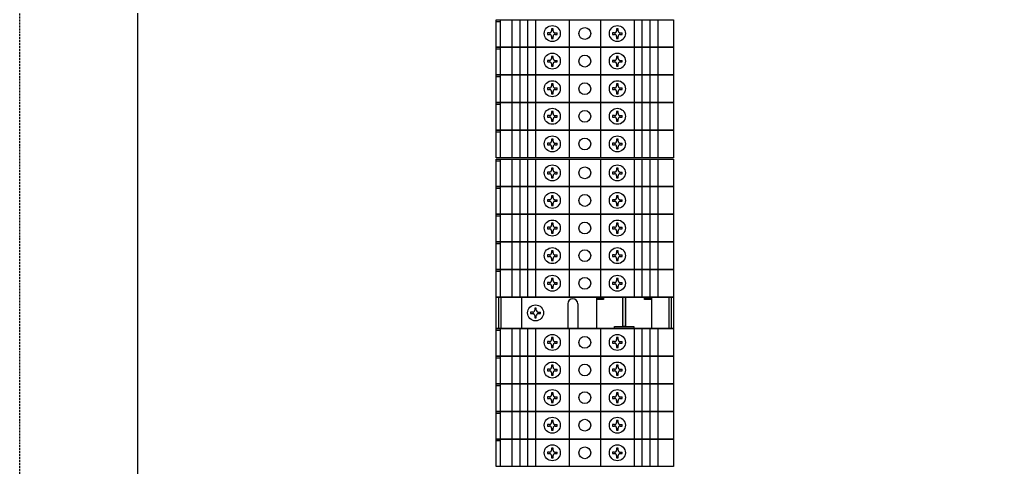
# Model space of a CAD drawing. Extents: x 310573 to 311073, y 364953 to 365753.
# Drawn here: x 310572.5 to 310822.5, y 365151.2 to 365264.8 of the extents above; entities that cross this region are included whole.
import ezdxf

# ---------------------------------------------------------------- set-up
doc = ezdxf.new("R2010")
doc.units = 0
doc.header["$MEASUREMENT"] = 0
doc.linetypes.add('ACAD_ISO02W100', pattern=[15, 12, -3])
doc.linetypes.add('DASHED', pattern=[0.75, 0.5, -0.25])
for name, color, linetype in [('Layer1', 7, 'Continuous'), ('布置图', 30, 'Continuous'), ('文字', 3, 'Continuous')]:
    doc.layers.add(name, color=color, linetype=linetype)

# ---------------------------------------------------------------- blocks, each defined once
blk = doc.blocks.new('1424101341d2bc8cda-78e3-4b5b-88df-e0c53bc6df05')
for points in [[(4.73, -17.35), (4.73, -16.75), (2.98, -16.75), (2.98, -17.35)], [(9.59, -24.2), (10.25, -24.2), (10.25, -16.75), (9.59, -16.75)], [(15.12, -16.75), (15.12, -17.35), (16.87, -17.35), (16.87, -16.75)], [(7.47, -24.2), (7.47, -24.75), (12.38, -24.75), (12.38, -24.2)]]:
    blk.add_hatch(color=7).paths.add_polyline_path(points)
at = {"color": 1}
for p, q in [((-21.53, 53.1), (-22.53, 53.1)), ((-21.53, 53.6), (-21.53, 46.6)), ((-18.53, 53.6), (-18.53, 46.6)), ((-16.53, 53.6), (-16.53, 46.6)), ((-14.53, 53.6), (-14.53, 46.6)), ((-12.53, 53.6), (-12.53, 46.6)), ((-4.03, 53.6), (-4.03, 46.6)), ((3.97, 53.6), (3.97, 46.6)), ((12.47, 53.6), (12.47, 46.6)), ((14.47, 53.6), (14.47, 46.6)), ((16.47, 53.6), (16.47, 46.6)), ((18.47, 53.6), (18.47, 46.6)), ((-21.53, 17.76), (-22.53, 17.76)), ((-21.53, 18.26), (-21.53, 11.26)), ((-18.53, 18.26), (-18.53, 11.26)), ((-16.53, 18.26), (-16.53, 11.26)), ((-14.53, 18.26), (-14.53, 11.26)), ((-12.53, 18.26), (-12.53, 11.26)), ((-4.03, 18.26), (-4.03, 11.26)), ((3.97, 18.26), (3.97, 11.26)), ((12.47, 18.26), (12.47, 11.26)), ((14.47, 18.26), (14.47, 11.26)), ((16.47, 18.26), (16.47, 11.26)), ((18.47, 18.26), (18.47, 11.26)), ((-21.53, -24.75), (-21.53, -31.75)), ((-18.53, -24.75), (-18.53, -31.75)), ((-16.53, -24.75), (-16.53, -31.75)), ((-14.53, -24.75), (-14.53, -31.75)), ((-12.53, -24.75), (-12.53, -31.75)), ((-4.03, -24.75), (-4.03, -31.75)), ((3.97, -24.75), (3.97, -31.75)), ((12.47, -24.75), (12.47, -31.75)), ((14.47, -24.75), (14.47, -31.75)), ((16.47, -24.75), (16.47, -31.75)), ((18.47, -24.75), (18.47, -31.75)), ((-21.53, -25.25), (-22.53, -25.25))]:
    blk.add_line(p, q, dxfattribs=at)
at = {"color": 7}
for p, q in [((-21.53, 46.1), (-22.53, 46.1)), ((-21.53, 46.6), (-21.53, 39.6)), ((-18.53, 46.6), (-18.53, 39.6)), ((-16.53, 46.6), (-16.53, 39.6)), ((-14.53, 46.6), (-14.53, 39.6)), ((-12.53, 46.6), (-12.53, 39.6)), ((-4.03, 46.6), (-4.03, 39.6)), ((3.97, 46.6), (3.97, 39.6)), ((12.47, 46.6), (12.47, 39.6)), ((14.47, 46.6), (14.47, 39.6)), ((16.47, 46.6), (16.47, 39.6)), ((18.47, 46.6), (18.47, 39.6)), ((-21.53, 32.6), (-21.53, 25.6)), ((-18.53, 32.6), (-18.53, 25.6)), ((-16.53, 32.6), (-16.53, 25.6)), ((-14.53, 32.6), (-14.53, 25.6)), ((-12.53, 32.6), (-12.53, 25.6)), ((-4.03, 32.6), (-4.03, 25.6)), ((3.97, 32.6), (3.97, 25.6)), ((12.47, 32.6), (12.47, 25.6)), ((14.47, 32.6), (14.47, 25.6)), ((16.47, 32.6), (16.47, 25.6)), ((18.47, 32.6), (18.47, 25.6)), ((-21.53, 32.1), (-22.53, 32.1)), ((-21.53, 10.76), (-22.53, 10.76)), ((-21.53, 11.26), (-21.53, 4.26)), ((-18.53, 11.26), (-18.53, 4.26)), ((-16.53, 11.26), (-16.53, 4.26)), ((-14.53, 11.26), (-14.53, 4.26)), ((-12.53, 11.26), (-12.53, 4.26)), ((-4.03, 11.26), (-4.03, 4.26)), ((3.97, 11.26), (3.97, 4.26)), ((12.47, 11.26), (12.47, 4.26)), ((14.47, 11.26), (14.47, 4.26)), ((16.47, 11.26), (16.47, 4.26)), ((18.47, 11.26), (18.47, 4.26)), ((-21.53, -3.24), (-22.53, -3.24)), ((-21.53, -2.74), (-21.53, -9.74)), ((-18.53, -2.74), (-18.53, -9.74)), ((-16.53, -2.74), (-16.53, -9.74)), ((-14.53, -2.74), (-14.53, -9.74)), ((-12.53, -2.74), (-12.53, -9.74)), ((-4.03, -2.74), (-4.03, -9.74)), ((3.97, -2.74), (3.97, -9.74)), ((12.47, -2.74), (12.47, -9.74)), ((14.47, -2.74), (14.47, -9.74)), ((16.47, -2.74), (16.47, -9.74)), ((18.47, -2.74), (18.47, -9.74)), ((-21.53, -32.25), (-22.53, -32.25)), ((-21.53, -31.75), (-21.53, -38.75)), ((-18.53, -31.75), (-18.53, -38.75)), ((-16.53, -31.75), (-16.53, -38.75)), ((-14.53, -31.75), (-14.53, -38.75)), ((-12.53, -31.75), (-12.53, -38.75)), ((-4.03, -31.75), (-4.03, -38.75)), ((3.97, -31.75), (3.97, -38.75)), ((12.47, -31.75), (12.47, -38.75)), ((14.47, -31.75), (14.47, -38.75)), ((16.47, -31.75), (16.47, -38.75)), ((18.47, -31.75), (18.47, -38.75)), ((-21.53, -46.25), (-22.53, -46.25)), ((-21.53, -45.75), (-21.53, -52.75)), ((-18.53, -45.75), (-18.53, -52.75)), ((-16.53, -45.75), (-16.53, -52.75)), ((-14.53, -45.75), (-14.53, -52.75)), ((-12.53, -45.75), (-12.53, -52.75)), ((-4.03, -45.75), (-4.03, -52.75)), ((3.97, -45.75), (3.97, -52.75)), ((12.47, -45.75), (12.47, -52.75)), ((14.47, -45.75), (14.47, -52.75)), ((16.47, -45.75), (16.47, -52.75)), ((18.47, -45.75), (18.47, -52.75))]:
    blk.add_line(p, q, dxfattribs=at)
at = {"color": 4}
for p, q in [((-21.53, 39.1), (-22.53, 39.1)), ((-21.53, 39.6), (-21.53, 32.6)), ((-18.53, 39.6), (-18.53, 32.6)), ((-16.53, 39.6), (-16.53, 32.6)), ((-14.53, 39.6), (-14.53, 32.6)), ((-12.53, 39.6), (-12.53, 32.6)), ((-4.03, 39.6), (-4.03, 32.6)), ((3.97, 39.6), (3.97, 32.6)), ((12.47, 39.6), (12.47, 32.6)), ((14.47, 39.6), (14.47, 32.6)), ((16.47, 39.6), (16.47, 32.6)), ((18.47, 39.6), (18.47, 32.6)), ((-21.53, 3.76), (-22.53, 3.76)), ((-21.53, 4.26), (-21.53, -2.74)), ((-18.53, 4.26), (-18.53, -2.74)), ((-16.53, 4.26), (-16.53, -2.74)), ((-14.53, 4.26), (-14.53, -2.74)), ((-12.53, 4.26), (-12.53, -2.74)), ((-4.03, 4.26), (-4.03, -2.74)), ((3.97, 4.26), (3.97, -2.74)), ((12.47, 4.26), (12.47, -2.74)), ((14.47, 4.26), (14.47, -2.74)), ((16.47, 4.26), (16.47, -2.74)), ((18.47, 4.26), (18.47, -2.74)), ((-21.53, -39.25), (-22.53, -39.25)), ((-21.53, -38.75), (-21.53, -45.75)), ((-18.53, -38.75), (-18.53, -45.75)), ((-16.53, -38.75), (-16.53, -45.75)), ((-14.53, -38.75), (-14.53, -45.75)), ((-12.53, -38.75), (-12.53, -45.75)), ((-4.03, -38.75), (-4.03, -45.75)), ((3.97, -38.75), (3.97, -45.75)), ((12.47, -38.75), (12.47, -45.75)), ((14.47, -38.75), (14.47, -45.75)), ((16.47, -38.75), (16.47, -45.75)), ((18.47, -38.75), (18.47, -45.75))]:
    blk.add_line(p, q, dxfattribs=at)
at = {"color": 3}
for p, q in [((-21.53, 25.1), (-22.53, 25.1)), ((-21.53, 25.6), (-21.53, 18.59)), ((-18.53, 25.6), (-18.53, 18.59)), ((-16.53, 25.6), (-16.53, 18.59)), ((-14.53, 25.6), (-14.53, 18.59)), ((-12.53, 25.6), (-12.53, 18.59)), ((-4.03, 25.6), (-4.03, 18.59)), ((3.97, 25.6), (3.97, 18.59)), ((12.47, 25.6), (12.47, 18.59)), ((14.47, 25.6), (14.47, 18.59)), ((16.47, 25.6), (16.47, 18.59)), ((18.47, 25.6), (18.47, 18.59)), ((-21.53, -9.74), (-21.53, -16.75)), ((-18.53, -9.74), (-18.53, -16.75)), ((-16.53, -9.74), (-16.53, -16.75)), ((-14.53, -9.74), (-14.53, -16.75)), ((-12.53, -9.74), (-12.53, -16.75)), ((-4.03, -9.74), (-4.03, -16.75)), ((3.97, -9.74), (3.97, -16.75)), ((12.47, -9.74), (12.47, -16.75)), ((14.47, -9.74), (14.47, -16.75)), ((16.47, -9.74), (16.47, -16.75)), ((18.47, -9.74), (18.47, -16.75)), ((-21.53, -10.24), (-22.53, -10.24)), ((-21.53, -53.25), (-22.53, -53.25)), ((-21.53, -52.75), (-21.53, -59.75)), ((-18.53, -52.75), (-18.53, -59.75)), ((-16.53, -52.75), (-16.53, -59.75)), ((-14.53, -52.75), (-14.53, -59.75)), ((-12.53, -52.75), (-12.53, -59.75)), ((-4.03, -52.75), (-4.03, -59.75)), ((3.97, -52.75), (3.97, -59.75)), ((12.47, -52.75), (12.47, -59.75)), ((14.47, -52.75), (14.47, -59.75)), ((16.47, -52.75), (16.47, -59.75)), ((18.47, -52.75), (18.47, -59.75))]:
    blk.add_line(p, q, dxfattribs=at)
at = {"color": 0}
for p, q in [((-21.94, -16.75), (-21.94, -24.75)), ((-21.34, -16.75), (-21.34, -24.75)), ((-16.05, -16.75), (-16.05, -24.75)), ((21.3, -16.75), (21.3, -24.75)), ((21.89, -16.75), (21.89, -24.75)), ((-4.38, -18.45), (-4.38, -24.75)), ((-1.81, -18.45), (-1.81, -24.75))]:
    blk.add_line(p, q, dxfattribs=at)
at = {"color": 1}
for points in [[(22.47, 53.6), (22.47, 46.6), (-22.53, 46.6), (-22.53, 53.6)], [(22.47, 18.26), (22.47, 11.26), (-22.53, 11.26), (-22.53, 18.26)], [(22.47, -24.75), (22.47, -31.75), (-22.53, -31.75), (-22.53, -24.75)]]:
    blk.add_lwpolyline(points, close=True, dxfattribs=at)
at = {"color": 7}
for points in [[(22.47, 46.6), (22.47, 39.6), (-22.53, 39.6), (-22.53, 46.6)], [(22.47, 32.6), (22.47, 25.6), (-22.53, 25.6), (-22.53, 32.6)], [(22.47, 11.26), (22.47, 4.26), (-22.53, 4.26), (-22.53, 11.26)], [(22.47, -2.74), (22.47, -9.74), (-22.53, -9.74), (-22.53, -2.74)], [(22.47, -31.75), (22.47, -38.75), (-22.53, -38.75), (-22.53, -31.75)], [(22.47, -45.75), (22.47, -52.75), (-22.53, -52.75), (-22.53, -45.75)]]:
    blk.add_lwpolyline(points, close=True, dxfattribs=at)
at = {"color": 4}
for points in [[(22.47, 39.6), (22.47, 32.6), (-22.53, 32.6), (-22.53, 39.6)], [(22.47, 4.26), (22.47, -2.74), (-22.53, -2.74), (-22.53, 4.26)], [(22.47, -38.75), (22.47, -45.75), (-22.53, -45.75), (-22.53, -38.75)]]:
    blk.add_lwpolyline(points, close=True, dxfattribs=at)
at = {"color": 3}
for points in [[(22.47, 25.6), (22.47, 18.59), (-22.53, 18.59), (-22.53, 25.6)], [(22.47, -9.74), (22.47, -16.75), (-22.53, -16.75), (-22.53, -9.74)], [(22.47, -52.75), (22.47, -59.75), (-22.53, -59.75), (-22.53, -52.75)]]:
    blk.add_lwpolyline(points, close=True, dxfattribs=at)
at = {"color": 0}
for points in [[(22.47, -16.75), (22.47, -24.75), (-22.53, -24.75), (-22.53, -16.75)], [(16.87, -16.75), (16.87, -24.75), (2.98, -24.75), (2.98, -16.75)], [(4.73, -16.75), (4.73, -17.35), (2.98, -17.35), (2.98, -16.75)], [(10.25, -16.75), (10.25, -24.2), (9.59, -24.2), (9.59, -16.75)], [(16.87, -16.75), (16.87, -17.35), (15.12, -17.35), (15.12, -16.75)], [(12.38, -24.2), (12.38, -24.75), (7.47, -24.75), (7.47, -24.2)]]:
    blk.add_lwpolyline(points, close=True, dxfattribs=at)
at = {"color": 1}
for centre in [(-0.03, 50.1), (-0.03, 14.76), (-0.03, -28.25)]:
    blk.add_circle(centre, 1.5, dxfattribs=at)
at = {"color": 7}
for centre in [(-0.03, 43.1), (-0.03, 29.1), (-0.03, 7.76), (-0.03, -6.24), (-0.03, -35.25), (-0.03, -49.25)]:
    blk.add_circle(centre, 1.5, dxfattribs=at)
at = {"color": 4}
for centre in [(-0.03, 36.1), (-0.03, 0.76), (-0.03, -42.25)]:
    blk.add_circle(centre, 1.5, dxfattribs=at)
at = {"color": 3}
for centre in [(-0.03, 22.09), (-0.03, -13.25), (-0.03, -56.25)]:
    blk.add_circle(centre, 1.5, dxfattribs=at)
at = {"color": 0}
blk.add_arc((-3.1, -18.45), 1.28, 0, 180, dxfattribs=at)
at = {"layer": 'Layer1', "color": 1, "lineweight": -3, "ltscale": 50}
for centre in [(-8.28, 50.1), (8.22, 50.1), (-8.28, 14.76), (8.22, 14.76), (-8.28, -28.25), (8.22, -28.25)]:
    blk.add_circle(centre, 2.03, dxfattribs=at)
at = {"layer": 'Layer1', "color": 7, "lineweight": -3, "ltscale": 50}
for centre in [(-8.28, 43.1), (8.22, 43.1), (-8.28, 29.1), (8.22, 29.1), (-8.28, 7.76), (8.22, 7.76), (-8.28, -6.24), (8.22, -6.24), (-12.53, -20.75), (-8.28, -35.25), (8.22, -35.25), (-8.28, -49.25), (8.22, -49.25)]:
    blk.add_circle(centre, 2.03, dxfattribs=at)
at = {"layer": 'Layer1', "color": 4, "lineweight": -3, "ltscale": 50}
for centre in [(-8.28, 36.1), (8.22, 36.1), (-8.28, 0.76), (8.22, 0.76), (-8.28, -42.25), (8.22, -42.25)]:
    blk.add_circle(centre, 2.03, dxfattribs=at)
at = {"layer": 'Layer1', "color": 3, "lineweight": -3, "ltscale": 50}
for centre in [(-8.28, 22.09), (8.22, 22.09), (-8.28, -13.25), (8.22, -13.25), (-8.28, -56.25), (8.22, -56.25)]:
    blk.add_circle(centre, 2.03, dxfattribs=at)
at = {"layer": '文字', "color": 1, "linetype": 'ACAD_ISO02W100'}
for p, q in [((-8.98, 50.29), (-9.53, 50.29)), ((-9.53, 50.29), (-9.53, 49.89)), ((-8.47, 51.31), (-8.47, 50.8)), ((-8.08, 51.31), (-8.47, 51.31)), ((-8.08, 50.8), (-8.08, 51.31)), ((-7.57, 50.29), (-7.05, 50.29)), ((-7.05, 49.89), (-7.05, 50.29)), ((7.52, 50.29), (6.97, 50.29)), ((6.97, 50.29), (6.97, 49.89)), ((8.03, 51.31), (8.03, 50.8)), ((8.42, 51.31), (8.03, 51.31)), ((8.42, 50.8), (8.42, 51.31)), ((8.93, 50.29), (9.45, 50.29)), ((9.45, 49.89), (9.45, 50.29)), ((-9.53, 49.89), (-8.98, 49.89)), ((-8.47, 49.38), (-8.47, 48.83)), ((-8.47, 48.83), (-8.08, 48.83)), ((-8.08, 48.83), (-8.08, 49.38)), ((-7.57, 49.89), (-7.05, 49.89)), ((6.97, 49.89), (7.52, 49.89)), ((8.03, 49.38), (8.03, 48.83)), ((8.03, 48.83), (8.42, 48.83)), ((8.42, 48.83), (8.42, 49.38)), ((8.93, 49.89), (9.45, 49.89)), ((-8.47, 15.97), (-8.47, 15.46)), ((-8.08, 15.97), (-8.47, 15.97)), ((-8.08, 15.46), (-8.08, 15.97)), ((8.03, 15.97), (8.03, 15.46)), ((8.42, 15.97), (8.03, 15.97)), ((8.42, 15.46), (8.42, 15.97)), ((-8.98, 14.95), (-9.53, 14.95)), ((-9.53, 14.95), (-9.53, 14.55)), ((-9.53, 14.55), (-8.98, 14.55)), ((-8.47, 14.04), (-8.47, 13.49)), ((-8.47, 13.49), (-8.08, 13.49)), ((-8.08, 13.49), (-8.08, 14.04)), ((-7.57, 14.95), (-7.05, 14.95)), ((-7.57, 14.55), (-7.05, 14.55)), ((-7.05, 14.55), (-7.05, 14.95)), ((7.52, 14.95), (6.97, 14.95)), ((6.97, 14.95), (6.97, 14.55)), ((6.97, 14.55), (7.52, 14.55)), ((8.03, 14.04), (8.03, 13.49)), ((8.03, 13.49), (8.42, 13.49)), ((8.42, 13.49), (8.42, 14.04)), ((8.93, 14.95), (9.45, 14.95)), ((8.93, 14.55), (9.45, 14.55)), ((9.45, 14.55), (9.45, 14.95)), ((-8.47, -27.04), (-8.47, -27.55)), ((-8.08, -27.04), (-8.47, -27.04)), ((-8.08, -27.55), (-8.08, -27.04)), ((8.03, -27.04), (8.03, -27.55)), ((8.42, -27.04), (8.03, -27.04)), ((8.42, -27.55), (8.42, -27.04)), ((-8.98, -28.06), (-9.53, -28.06)), ((-9.53, -28.06), (-9.53, -28.45)), ((-9.53, -28.45), (-8.98, -28.45)), ((-8.47, -28.96), (-8.47, -29.51)), ((-8.47, -29.51), (-8.08, -29.51)), ((-8.08, -29.51), (-8.08, -28.96)), ((-7.57, -28.06), (-7.05, -28.06)), ((-7.57, -28.45), (-7.05, -28.45)), ((-7.05, -28.45), (-7.05, -28.06)), ((7.52, -28.06), (6.97, -28.06)), ((6.97, -28.06), (6.97, -28.45)), ((6.97, -28.45), (7.52, -28.45)), ((8.03, -28.96), (8.03, -29.51)), ((8.03, -29.51), (8.42, -29.51)), ((8.42, -29.51), (8.42, -28.96)), ((8.93, -28.06), (9.45, -28.06)), ((8.93, -28.45), (9.45, -28.45)), ((9.45, -28.45), (9.45, -28.06))]:
    blk.add_line(p, q, dxfattribs=at)
at = {"layer": '文字', "color": 7, "linetype": 'ACAD_ISO02W100'}
for p, q in [((-8.98, 43.29), (-9.53, 43.29)), ((-9.53, 43.29), (-9.53, 42.89)), ((-9.53, 42.89), (-8.98, 42.89)), ((-8.47, 44.3), (-8.47, 43.8)), ((-8.08, 44.3), (-8.47, 44.3)), ((-8.08, 43.8), (-8.08, 44.3)), ((-7.57, 43.29), (-7.05, 43.29)), ((-7.57, 42.89), (-7.05, 42.89)), ((-7.05, 42.89), (-7.05, 43.29)), ((7.52, 43.29), (6.97, 43.29)), ((6.97, 43.29), (6.97, 42.89)), ((6.97, 42.89), (7.52, 42.89)), ((8.03, 44.3), (8.03, 43.8)), ((8.42, 44.3), (8.03, 44.3)), ((8.42, 43.8), (8.42, 44.3)), ((8.93, 43.29), (9.45, 43.29)), ((8.93, 42.89), (9.45, 42.89)), ((9.45, 42.89), (9.45, 43.29)), ((-8.47, 42.38), (-8.47, 41.83)), ((-8.47, 41.83), (-8.08, 41.83)), ((-8.08, 41.83), (-8.08, 42.38)), ((8.03, 42.38), (8.03, 41.83)), ((8.03, 41.83), (8.42, 41.83)), ((8.42, 41.83), (8.42, 42.38)), ((-8.47, 30.3), (-8.47, 29.79)), ((-8.08, 30.3), (-8.47, 30.3)), ((-8.08, 29.79), (-8.08, 30.3)), ((8.03, 30.3), (8.03, 29.79)), ((8.42, 30.3), (8.03, 30.3)), ((8.42, 29.79), (8.42, 30.3)), ((-8.98, 29.28), (-9.53, 29.28)), ((-9.53, 29.28), (-9.53, 28.89)), ((-9.53, 28.89), (-8.98, 28.89)), ((-8.47, 28.38), (-8.47, 27.83)), ((-8.47, 27.83), (-8.08, 27.83)), ((-8.08, 27.83), (-8.08, 28.38)), ((-7.57, 29.28), (-7.05, 29.28)), ((-7.57, 28.89), (-7.05, 28.89)), ((-7.05, 28.89), (-7.05, 29.28)), ((7.52, 29.28), (6.97, 29.28)), ((6.97, 29.28), (6.97, 28.89)), ((6.97, 28.89), (7.52, 28.89)), ((8.03, 28.38), (8.03, 27.83)), ((8.03, 27.83), (8.42, 27.83)), ((8.42, 27.83), (8.42, 28.38)), ((8.93, 29.28), (9.45, 29.28)), ((8.93, 28.89), (9.45, 28.89)), ((9.45, 28.89), (9.45, 29.28)), ((-8.98, 7.95), (-9.53, 7.95)), ((-9.53, 7.95), (-9.53, 7.55)), ((-9.53, 7.55), (-8.98, 7.55)), ((-8.47, 8.96), (-8.47, 8.45)), ((-8.08, 8.96), (-8.47, 8.96)), ((-8.08, 8.45), (-8.08, 8.96)), ((-7.57, 7.95), (-7.05, 7.95)), ((-7.57, 7.55), (-7.05, 7.55)), ((-7.05, 7.55), (-7.05, 7.95)), ((7.52, 7.95), (6.97, 7.95)), ((6.97, 7.95), (6.97, 7.55)), ((6.97, 7.55), (7.52, 7.55)), ((8.03, 8.96), (8.03, 8.45)), ((8.42, 8.96), (8.03, 8.96)), ((8.42, 8.45), (8.42, 8.96)), ((8.93, 7.95), (9.45, 7.95)), ((8.93, 7.55), (9.45, 7.55)), ((9.45, 7.55), (9.45, 7.95)), ((-8.47, 7.04), (-8.47, 6.49)), ((-8.47, 6.49), (-8.08, 6.49)), ((-8.08, 6.49), (-8.08, 7.04)), ((8.03, 7.04), (8.03, 6.49)), ((8.03, 6.49), (8.42, 6.49)), ((8.42, 6.49), (8.42, 7.04)), ((-8.98, -6.06), (-9.53, -6.06)), ((-9.53, -6.06), (-9.53, -6.45)), ((-9.53, -6.45), (-8.98, -6.45)), ((-8.47, -5.04), (-8.47, -5.55)), ((-8.08, -5.04), (-8.47, -5.04)), ((-8.47, -6.96), (-8.47, -7.51)), ((-8.08, -5.55), (-8.08, -5.04)), ((-8.08, -7.51), (-8.08, -6.96)), ((-7.57, -6.06), (-7.05, -6.06)), ((-7.57, -6.45), (-7.05, -6.45)), ((-7.05, -6.45), (-7.05, -6.06)), ((7.52, -6.06), (6.97, -6.06)), ((6.97, -6.06), (6.97, -6.45)), ((6.97, -6.45), (7.52, -6.45)), ((8.03, -5.04), (8.03, -5.55)), ((8.42, -5.04), (8.03, -5.04)), ((8.03, -6.96), (8.03, -7.51)), ((8.42, -5.55), (8.42, -5.04)), ((8.42, -7.51), (8.42, -6.96)), ((8.93, -6.06), (9.45, -6.06)), ((8.93, -6.45), (9.45, -6.45)), ((9.45, -6.45), (9.45, -6.06)), ((-8.47, -7.51), (-8.08, -7.51)), ((8.03, -7.51), (8.42, -7.51)), ((-12.72, -19.54), (-12.72, -20.05)), ((-12.33, -19.54), (-12.72, -19.54)), ((-12.33, -20.05), (-12.33, -19.54)), ((-13.23, -20.56), (-13.78, -20.56)), ((-13.78, -20.56), (-13.78, -20.95)), ((-13.78, -20.95), (-13.23, -20.95)), ((-12.72, -21.46), (-12.72, -22.01)), ((-12.72, -22.01), (-12.33, -22.01)), ((-12.33, -22.01), (-12.33, -21.46)), ((-11.82, -20.56), (-11.3, -20.56)), ((-11.82, -20.95), (-11.3, -20.95)), ((-11.3, -20.95), (-11.3, -20.56)), ((-8.47, -34.04), (-8.47, -34.55)), ((-8.08, -34.04), (-8.47, -34.04)), ((-8.08, -34.55), (-8.08, -34.04)), ((8.03, -34.04), (8.03, -34.55)), ((8.42, -34.04), (8.03, -34.04)), ((8.42, -34.55), (8.42, -34.04)), ((-8.98, -35.06), (-9.53, -35.06)), ((-9.53, -35.06), (-9.53, -35.46)), ((-9.53, -35.46), (-8.98, -35.46)), ((-8.47, -35.97), (-8.47, -36.52)), ((-8.47, -36.52), (-8.08, -36.52)), ((-8.08, -36.52), (-8.08, -35.97)), ((-7.57, -35.06), (-7.05, -35.06)), ((-7.57, -35.46), (-7.05, -35.46)), ((-7.05, -35.46), (-7.05, -35.06)), ((7.52, -35.06), (6.97, -35.06)), ((6.97, -35.06), (6.97, -35.46)), ((6.97, -35.46), (7.52, -35.46)), ((8.03, -35.97), (8.03, -36.52)), ((8.03, -36.52), (8.42, -36.52)), ((8.42, -36.52), (8.42, -35.97)), ((8.93, -35.06), (9.45, -35.06)), ((8.93, -35.46), (9.45, -35.46)), ((9.45, -35.46), (9.45, -35.06)), ((-8.98, -49.07), (-9.53, -49.07)), ((-9.53, -49.07), (-9.53, -49.46)), ((-9.53, -49.46), (-8.98, -49.46)), ((-8.47, -48.05), (-8.47, -48.56)), ((-8.08, -48.05), (-8.47, -48.05)), ((-8.47, -49.97), (-8.47, -50.52)), ((-8.08, -48.56), (-8.08, -48.05)), ((-8.08, -50.52), (-8.08, -49.97)), ((-7.57, -49.07), (-7.05, -49.07)), ((-7.57, -49.46), (-7.05, -49.46)), ((-7.05, -49.46), (-7.05, -49.07)), ((7.52, -49.07), (6.97, -49.07)), ((6.97, -49.07), (6.97, -49.46)), ((6.97, -49.46), (7.52, -49.46)), ((8.03, -48.05), (8.03, -48.56)), ((8.42, -48.05), (8.03, -48.05)), ((8.03, -49.97), (8.03, -50.52)), ((8.42, -48.56), (8.42, -48.05)), ((8.42, -50.52), (8.42, -49.97)), ((8.93, -49.07), (9.45, -49.07)), ((8.93, -49.46), (9.45, -49.46)), ((9.45, -49.46), (9.45, -49.07)), ((-8.47, -50.52), (-8.08, -50.52)), ((8.03, -50.52), (8.42, -50.52))]:
    blk.add_line(p, q, dxfattribs=at)
at = {"layer": '文字', "color": 4, "linetype": 'ACAD_ISO02W100'}
for p, q in [((-8.98, 36.28), (-9.53, 36.28)), ((-9.53, 36.28), (-9.53, 35.89)), ((-9.53, 35.89), (-8.98, 35.89)), ((-8.47, 37.3), (-8.47, 36.79)), ((-8.08, 37.3), (-8.47, 37.3)), ((-8.47, 35.38), (-8.47, 34.83)), ((-8.08, 36.79), (-8.08, 37.3)), ((-8.08, 34.83), (-8.08, 35.38)), ((-7.57, 36.28), (-7.05, 36.28)), ((-7.57, 35.89), (-7.05, 35.89)), ((-7.05, 35.89), (-7.05, 36.28)), ((7.52, 36.28), (6.97, 36.28)), ((6.97, 36.28), (6.97, 35.89)), ((6.97, 35.89), (7.52, 35.89)), ((8.03, 37.3), (8.03, 36.79)), ((8.42, 37.3), (8.03, 37.3)), ((8.03, 35.38), (8.03, 34.83)), ((8.42, 36.79), (8.42, 37.3)), ((8.42, 34.83), (8.42, 35.38)), ((8.93, 36.28), (9.45, 36.28)), ((8.93, 35.89), (9.45, 35.89)), ((9.45, 35.89), (9.45, 36.28)), ((-8.47, 34.83), (-8.08, 34.83)), ((8.03, 34.83), (8.42, 34.83)), ((-8.98, 0.94), (-9.53, 0.94)), ((-9.53, 0.94), (-9.53, 0.55)), ((-9.53, 0.55), (-8.98, 0.55)), ((-8.47, 1.96), (-8.47, 1.45)), ((-8.08, 1.96), (-8.47, 1.96)), ((-8.47, 0.04), (-8.47, -0.51)), ((-8.08, 1.45), (-8.08, 1.96)), ((-8.08, -0.51), (-8.08, 0.04)), ((-7.57, 0.94), (-7.05, 0.94)), ((-7.57, 0.55), (-7.05, 0.55)), ((-7.05, 0.55), (-7.05, 0.94)), ((7.52, 0.94), (6.97, 0.94)), ((6.97, 0.94), (6.97, 0.55)), ((6.97, 0.55), (7.52, 0.55)), ((8.03, 1.96), (8.03, 1.45)), ((8.42, 1.96), (8.03, 1.96)), ((8.03, 0.04), (8.03, -0.51)), ((8.42, 1.45), (8.42, 1.96)), ((8.42, -0.51), (8.42, 0.04)), ((8.93, 0.94), (9.45, 0.94)), ((8.93, 0.55), (9.45, 0.55)), ((9.45, 0.55), (9.45, 0.94)), ((-8.47, -0.51), (-8.08, -0.51)), ((8.03, -0.51), (8.42, -0.51)), ((-8.98, -42.06), (-9.53, -42.06)), ((-9.53, -42.06), (-9.53, -42.46)), ((-9.53, -42.46), (-8.98, -42.46)), ((-8.47, -41.05), (-8.47, -41.55)), ((-8.08, -41.05), (-8.47, -41.05)), ((-8.08, -41.55), (-8.08, -41.05)), ((-7.57, -42.06), (-7.05, -42.06)), ((-7.57, -42.46), (-7.05, -42.46)), ((-7.05, -42.46), (-7.05, -42.06)), ((7.52, -42.06), (6.97, -42.06)), ((6.97, -42.06), (6.97, -42.46)), ((6.97, -42.46), (7.52, -42.46)), ((8.03, -41.05), (8.03, -41.55)), ((8.42, -41.05), (8.03, -41.05)), ((8.42, -41.55), (8.42, -41.05)), ((8.93, -42.06), (9.45, -42.06)), ((8.93, -42.46), (9.45, -42.46)), ((9.45, -42.46), (9.45, -42.06)), ((-8.47, -42.97), (-8.47, -43.52)), ((-8.47, -43.52), (-8.08, -43.52)), ((-8.08, -43.52), (-8.08, -42.97)), ((8.03, -42.97), (8.03, -43.52)), ((8.03, -43.52), (8.42, -43.52)), ((8.42, -43.52), (8.42, -42.97))]:
    blk.add_line(p, q, dxfattribs=at)
at = {"layer": '文字', "color": 3, "linetype": 'ACAD_ISO02W100'}
for p, q in [((-8.47, 23.3), (-8.47, 22.79)), ((-8.08, 23.3), (-8.47, 23.3)), ((-8.08, 22.79), (-8.08, 23.3)), ((8.03, 23.3), (8.03, 22.79)), ((8.42, 23.3), (8.03, 23.3)), ((8.42, 22.79), (8.42, 23.3)), ((-8.98, 22.28), (-9.53, 22.28)), ((-9.53, 22.28), (-9.53, 21.89)), ((-9.53, 21.89), (-8.98, 21.89)), ((-8.47, 21.38), (-8.47, 20.83)), ((-8.47, 20.83), (-8.08, 20.83)), ((-8.08, 20.83), (-8.08, 21.38)), ((-7.57, 22.28), (-7.05, 22.28)), ((-7.57, 21.89), (-7.05, 21.89)), ((-7.05, 21.89), (-7.05, 22.28)), ((7.52, 22.28), (6.97, 22.28)), ((6.97, 22.28), (6.97, 21.89)), ((6.97, 21.89), (7.52, 21.89)), ((8.03, 21.38), (8.03, 20.83)), ((8.03, 20.83), (8.42, 20.83)), ((8.42, 20.83), (8.42, 21.38)), ((8.93, 22.28), (9.45, 22.28)), ((8.93, 21.89), (9.45, 21.89)), ((9.45, 21.89), (9.45, 22.28)), ((-8.47, -12.04), (-8.47, -12.55)), ((-8.08, -12.04), (-8.47, -12.04)), ((-8.08, -12.55), (-8.08, -12.04)), ((8.03, -12.04), (8.03, -12.55)), ((8.42, -12.04), (8.03, -12.04)), ((8.42, -12.55), (8.42, -12.04)), ((-8.98, -13.06), (-9.53, -13.06)), ((-9.53, -13.06), (-9.53, -13.45)), ((-9.53, -13.45), (-8.98, -13.45)), ((-8.47, -13.96), (-8.47, -14.51)), ((-8.47, -14.51), (-8.08, -14.51)), ((-8.08, -14.51), (-8.08, -13.96)), ((-7.57, -13.06), (-7.05, -13.06)), ((-7.57, -13.45), (-7.05, -13.45)), ((-7.05, -13.45), (-7.05, -13.06)), ((7.52, -13.06), (6.97, -13.06)), ((6.97, -13.06), (6.97, -13.45)), ((6.97, -13.45), (7.52, -13.45)), ((8.03, -13.96), (8.03, -14.51)), ((8.03, -14.51), (8.42, -14.51)), ((8.42, -14.51), (8.42, -13.96)), ((8.93, -13.06), (9.45, -13.06)), ((8.93, -13.45), (9.45, -13.45)), ((9.45, -13.45), (9.45, -13.06)), ((-8.98, -56.07), (-9.53, -56.07)), ((-9.53, -56.07), (-9.53, -56.46)), ((-9.53, -56.46), (-8.98, -56.46)), ((-8.47, -55.05), (-8.47, -55.56)), ((-8.08, -55.05), (-8.47, -55.05)), ((-8.47, -56.97), (-8.47, -57.52)), ((-8.08, -55.56), (-8.08, -55.05)), ((-8.08, -57.52), (-8.08, -56.97)), ((-7.57, -56.07), (-7.05, -56.07)), ((-7.57, -56.46), (-7.05, -56.46)), ((-7.05, -56.46), (-7.05, -56.07)), ((7.52, -56.07), (6.97, -56.07)), ((6.97, -56.07), (6.97, -56.46)), ((6.97, -56.46), (7.52, -56.46)), ((8.03, -55.05), (8.03, -55.56)), ((8.42, -55.05), (8.03, -55.05)), ((8.03, -56.97), (8.03, -57.52)), ((8.42, -55.56), (8.42, -55.05)), ((8.42, -57.52), (8.42, -56.97)), ((8.93, -56.07), (9.45, -56.07)), ((8.93, -56.46), (9.45, -56.46)), ((9.45, -56.46), (9.45, -56.07)), ((-8.47, -57.52), (-8.08, -57.52)), ((8.03, -57.52), (8.42, -57.52))]:
    blk.add_line(p, q, dxfattribs=at)
at = {"layer": '文字', "color": 1, "linetype": 'ACAD_ISO02W100'}
for centre, start, end in [((-8.98, 50.8), 270, 0), ((-7.57, 50.8), 180, 270), ((7.52, 50.8), 270, 0), ((8.93, 50.8), 180, 270), ((-8.98, 49.38), 0, 90), ((-7.57, 49.38), 90, 180), ((7.52, 49.38), 0, 90), ((8.93, 49.38), 90, 180), ((-8.98, 15.46), 270, 0), ((-7.57, 15.46), 180, 270), ((7.52, 15.46), 270, 0), ((8.93, 15.46), 180, 270), ((-8.98, 14.04), 0, 90), ((-7.57, 14.04), 90, 180), ((7.52, 14.04), 0, 90), ((8.93, 14.04), 90, 180), ((-8.98, -27.55), 270, 0), ((-8.98, -28.96), 0, 90), ((-7.57, -27.55), 180, 270), ((-7.57, -28.96), 90, 180), ((7.52, -27.55), 270, 0), ((7.52, -28.96), 0, 90), ((8.93, -27.55), 180, 270), ((8.93, -28.96), 90, 180)]:
    blk.add_arc(centre, 0.509, start, end, dxfattribs=at)
at = {"layer": '文字', "color": 7, "linetype": 'ACAD_ISO02W100'}
for centre, start, end in [((-8.98, 43.8), 270, 0), ((-8.98, 42.38), 0, 90), ((-7.57, 43.8), 180, 270), ((-7.57, 42.38), 90, 180), ((7.52, 43.8), 270, 0), ((7.52, 42.38), 0, 90), ((8.93, 43.8), 180, 270), ((8.93, 42.38), 90, 180), ((-8.98, 29.79), 270, 0), ((-8.98, 28.38), 0, 90), ((-7.57, 29.79), 180, 270), ((-7.57, 28.38), 90, 180), ((7.52, 29.79), 270, 0), ((7.52, 28.38), 0, 90), ((8.93, 29.79), 180, 270), ((8.93, 28.38), 90, 180), ((-8.98, 8.45), 270, 0), ((-8.98, 7.04), 0, 90), ((-7.57, 8.45), 180, 270), ((-7.57, 7.04), 90, 180), ((7.52, 8.45), 270, 0), ((7.52, 7.04), 0, 90), ((8.93, 8.45), 180, 270), ((8.93, 7.04), 90, 180), ((-8.98, -5.55), 270, 0), ((-8.98, -6.96), 0, 90), ((-7.57, -5.55), 180, 270), ((-7.57, -6.96), 90, 180), ((7.52, -5.55), 270, 0), ((7.52, -6.96), 0, 90), ((8.93, -5.55), 180, 270), ((8.93, -6.96), 90, 180), ((-13.23, -20.05), 270, 0), ((-13.23, -21.46), 0, 90), ((-11.82, -20.05), 180, 270), ((-11.82, -21.46), 90, 180), ((-8.98, -34.55), 270, 0), ((-7.57, -34.55), 180, 270), ((7.52, -34.55), 270, 0), ((8.93, -34.55), 180, 270), ((-8.98, -35.97), 0, 90), ((-7.57, -35.97), 90, 180), ((7.52, -35.97), 0, 90), ((8.93, -35.97), 90, 180), ((-8.98, -48.56), 270, 0), ((-8.98, -49.97), 0, 90), ((-7.57, -48.56), 180, 270), ((-7.57, -49.97), 90, 180), ((7.52, -48.56), 270, 0), ((7.52, -49.97), 0, 90), ((8.93, -48.56), 180, 270), ((8.93, -49.97), 90, 180)]:
    blk.add_arc(centre, 0.509, start, end, dxfattribs=at)
at = {"layer": '文字', "color": 4, "linetype": 'ACAD_ISO02W100'}
for centre, start, end in [((-8.98, 36.79), 270, 0), ((-8.98, 35.38), 0, 90), ((-7.57, 36.79), 180, 270), ((-7.57, 35.38), 90, 180), ((7.52, 36.79), 270, 0), ((7.52, 35.38), 0, 90), ((8.93, 36.79), 180, 270), ((8.93, 35.38), 90, 180), ((-8.98, 1.45), 270, 0), ((-8.98, 0.04), 0, 90), ((-7.57, 1.45), 180, 270), ((-7.57, 0.04), 90, 180), ((7.52, 1.45), 270, 0), ((7.52, 0.04), 0, 90), ((8.93, 1.45), 180, 270), ((8.93, 0.04), 90, 180), ((-8.98, -41.55), 270, 0), ((-8.98, -42.97), 0, 90), ((-7.57, -41.55), 180, 270), ((-7.57, -42.97), 90, 180), ((7.52, -41.55), 270, 0), ((7.52, -42.97), 0, 90), ((8.93, -41.55), 180, 270), ((8.93, -42.97), 90, 180)]:
    blk.add_arc(centre, 0.509, start, end, dxfattribs=at)
at = {"layer": '文字', "color": 3, "linetype": 'ACAD_ISO02W100'}
for centre, start, end in [((-8.98, 22.79), 270, 0), ((-7.57, 22.79), 180, 270), ((7.52, 22.79), 270, 0), ((8.93, 22.79), 180, 270), ((-8.98, 21.38), 0, 90), ((-7.57, 21.38), 90, 180), ((7.52, 21.38), 0, 90), ((8.93, 21.38), 90, 180), ((-8.98, -12.55), 270, 0), ((-8.98, -13.96), 0, 90), ((-7.57, -12.55), 180, 270), ((-7.57, -13.96), 90, 180), ((7.52, -12.55), 270, 0), ((7.52, -13.96), 0, 90), ((8.93, -12.55), 180, 270), ((8.93, -13.96), 90, 180), ((-8.98, -55.56), 270, 0), ((-8.98, -56.97), 0, 90), ((-7.57, -55.56), 180, 270), ((-7.57, -56.97), 90, 180), ((7.52, -55.56), 270, 0), ((7.52, -56.97), 0, 90), ((8.93, -55.56), 180, 270), ((8.93, -56.97), 90, 180)]:
    blk.add_arc(centre, 0.509, start, end, dxfattribs=at)

msp = doc.modelspace()

# ---------------------------------------------------------------- linework, layer by layer
at = {"color": 2}
msp.add_lwpolyline([(310602.53, 365703.07), (311042.53, 365703.07), (311042.53, 365003.07), (310602.53, 365003.07)], close=True, dxfattribs=at)
at = {"layer": '布置图', "linetype": 'DASHED'}
msp.add_lwpolyline([(310572.53, 365753.07), (311072.53, 365753.07), (311072.53, 364953.07), (310572.53, 364953.07)], close=True, dxfattribs=at)

# ---------------------------------------------------------------- block references
msp.add_blockref('1424101341d2bc8cda-78e3-4b5b-88df-e0c53bc6df05', (310715.9, 365211.17))

doc.saveas('drawing.dxf')
